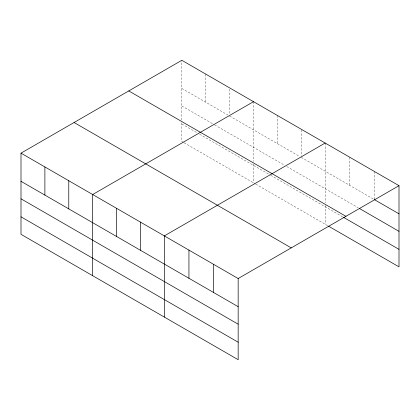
<?xml version="1.0" encoding="UTF-8"?>
<svg xmlns="http://www.w3.org/2000/svg" width="420" height="420" viewBox="0 0 420 420"><rect width="100%" height="100%" fill="white"/><g stroke="black" fill="none" stroke-linecap="round" stroke-linejoin="round"><path stroke-width="0.32" stroke-dasharray="2.1 1.58" d="M181.834 120.115L181.834 60.291M181.834 88.452L227.945 115.075M229.609 116.036L299.607 156.45M301.276 157.411L373.826 199.3M181.834 105.95L214.053 124.551M214.609 124.871L284.608 165.286M286.829 166.572L358.166 207.753M181.834 123.979L197.39 132.956M199.61 134.243L270.165 174.977M270.721 175.297L343.061 217.061M183.498 142.438L181.834 141.472L181.834 122.687M184.054 142.758L255.166 183.813M255.722 184.133L327.962 225.839M374.388 171.46L374.388 198.97M349.776 157.253L349.776 185.414M325.164 143.041L325.164 202.865M325.164 205.443L325.164 224.228M301.276 129.906L301.276 156.103M277.384 115.458L277.384 143.619M253.496 101.666L253.496 161.49M253.496 164.062L253.496 182.847M229.609 89.182L229.609 114.728M205.721 74.083L205.721 102.244"/><path stroke-width="0.63" d="M238.166 324.188L238.166 278.528L21 153.148L21 234.328L238.166 359.709L238.166 324.188L21 198.807M328.519 226.165L399 266.852L399 185.672L181.834 60.291L21 153.148M253.496 101.666L92.668 194.523L92.668 275.704M325.164 143.041L164.33 235.898L164.33 317.079M238.166 278.528L399 185.672M374.388 199.626L399 213.833M359.284 208.399L399 231.331M128.756 90.93L345.928 216.31M343.623 217.387L399 249.359M74.072 122.504L291.244 247.884M21 181.309L238.166 306.689M21 216.83L238.166 342.211M213.554 264.317L213.554 292.478M188.942 250.105L188.942 278.271M140.443 222.107L140.443 250.268M116.555 208.315L116.555 236.476M68.775 180.731L68.775 208.892M44.888 166.94L44.888 195.101"/></g></svg>
